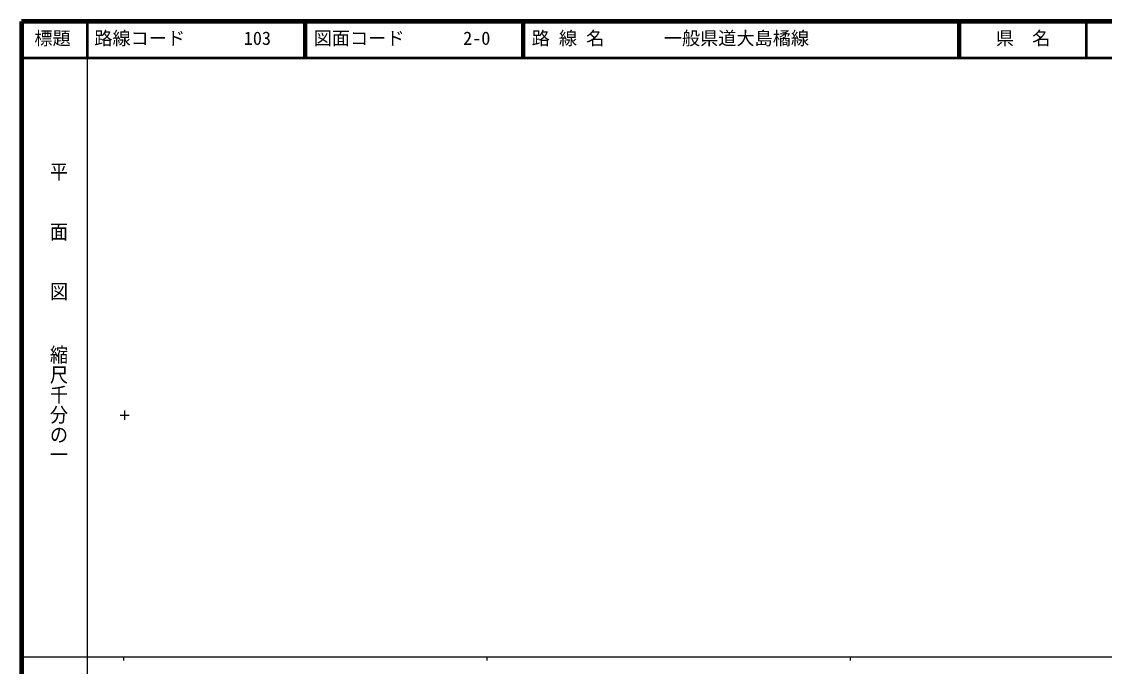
# Model space of a CAD drawing. Units: millimetres on the paper, with parts at other scales. Extents: x 40 to 680, y 20 to 380.
# Drawn here: x 40 to 338, y 202.4 to 380 of the extents above; entities that cross this region are included whole.
import ezdxf
from ezdxf.enums import TextEntityAlignment as Align

# ---------------------------------------------------------------- set-up
doc = ezdxf.new("R2010")
doc.units = ezdxf.units.MM
doc.layers.add('M-OTRS', color=6, linetype='Continuous')
doc.layers.add('M-TTL-TXT', color=7, linetype='Continuous')
for name, color, linetype, lineweight in [('M-TTL', 2, 'Continuous', 140), ('M-TTL-BAND', 7, 'Continuous', 25), ('M-TTL-LINE', 7, 'Continuous', 50)]:
    doc.layers.add(name, color=color, linetype=linetype, lineweight=lineweight)
doc.styles.add('@ＭＳ ゴシック', font='')
doc.styles.add('ＭＳ ゴシック', font='')
doc.styles.get('@ＭＳ ゴシック').set_extended_font_data('@MS Gothic')
doc.styles.get('ＭＳ ゴシック').set_extended_font_data('MS Gothic')

# ---------------------------------------------------------------- blocks, each defined once
blk = doc.blocks.new('plus')
at = {"color": 0, "linetype": 'Continuous', "lineweight": -2}
for p, q in [((-1.25, 0), (1.25, 0)), ((0, -1.25), (0, 1.25))]:
    blk.add_line(p, q, dxfattribs=at)

msp = doc.modelspace()

# ---------------------------------------------------------------- linework, layer by layer
at = {"layer": 'M-TTL'}
for p, q in [((40, 380), (40, 20)), ((680, 380), (40, 380))]:
    msp.add_line(p, q, dxfattribs=at)
at = {"layer": 'M-TTL-BAND'}
for p, q in [((58, 370), (58, 20)), ((40, 205), (579, 205)), ((68, 205), (68, 204)), ((168, 205), (168, 204)), ((268, 205), (268, 204))]:
    msp.add_line(p, q, dxfattribs=at)
at = {"layer": 'M-TTL-LINE'}
for p, q in [((58, 380), (58, 370)), ((117.75, 380), (117.75, 370)), ((118.25, 380), (118.25, 370)), ((177.75, 380), (177.75, 370)), ((178.25, 380), (178.25, 370)), ((297.75, 380), (297.75, 370)), ((298.25, 380), (298.25, 370)), ((333, 380), (333, 370)), ((40, 370), (680, 370))]:
    msp.add_line(p, q, dxfattribs=at)

# ---------------------------------------------------------------- block references
at = {"layer": 'M-OTRS'}
msp.add_blockref('plus', (68.373, 271.599), dxfattribs=at)

# ---------------------------------------------------------------- texts
at = {"layer": 'M-TTL-BAND', "style": '@ＭＳ ゴシック', "width": 1.1}
for s, p in [('平\u3000\u3000面\u3000\u3000図', (47.277, 341.475)), ('縮尺千分の一', (47.277, 291.03))]:
    msp.add_text(s, height=3.666, rotation=270, dxfattribs=at).set_placement(p, align=Align.BOTTOM_LEFT)
at = {"layer": 'M-TTL-TXT', "style": 'ＭＳ ゴシック'}
for s, p in [('標題', (43.5, 372.5)), ('路線コード', (60, 372.5)), ('103', (101.142, 372.5)), ('図面コード', (120.38, 372.5)), ('2-0', (161.521, 372.5)), ('路 線 名', (180.38, 372.5)), ('一般県道大島橘線', (216.734, 372.5)), ('県\u3000名', (308.125, 372.5))]:
    msp.add_text(s, height=3.666, dxfattribs=at).set_placement(p, align=Align.BOTTOM_LEFT)

doc.saveas('drawing.dxf')
